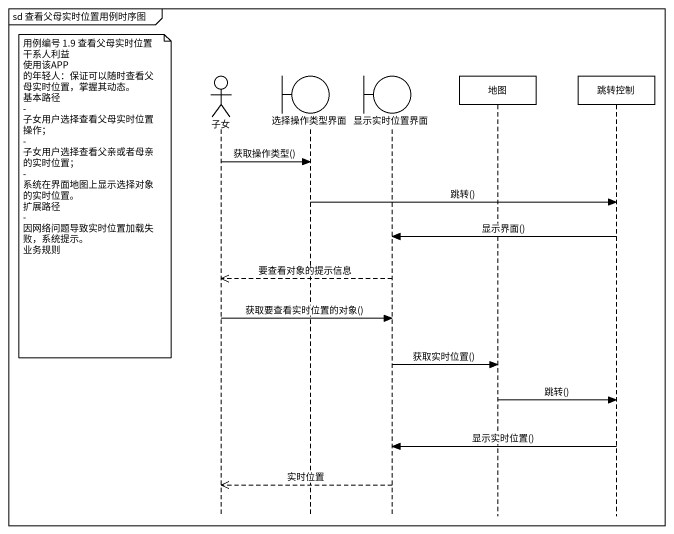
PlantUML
@startuml
mainframe sd 查看父母实时位置用例时序图
hide footbox
actor 子女
boundary 选择操作类型界面
boundary 显示实时位置界面
participant 地图
participant 跳转控制

子女 -> 选择操作类型界面 : 获取操作类型()
note left of 子女
  用例编号 1.9 查看父母实时位置
  干系人利益
  使用该APP 的年轻人：保证可以随时查看父母实时位置，掌握其动态。
  基本路径
  - 子女用户选择查看父母实时位置操作；
  - 子女用户选择查看父亲或者母亲的实时位置；
  - 系统在界面地图上显示选择对象的实时位置。
  扩展路径
  - 因网络问题导致实时位置加载失败，系统提示。
  业务规则
end note
选择操作类型界面 -> 跳转控制 : 跳转()
跳转控制 -> 显示实时位置界面 : 显示界面()
显示实时位置界面 -->> 子女 : 要查看对象的提示信息
子女 -> 显示实时位置界面 : 获取要查看实时位置的对象()
显示实时位置界面 -> 地图 : 获取实时位置()
地图 -> 跳转控制 : 跳转()
跳转控制 -> 显示实时位置界面 : 显示实时位置()
显示实时位置界面 -->> 子女 : 实时位置
@enduml
